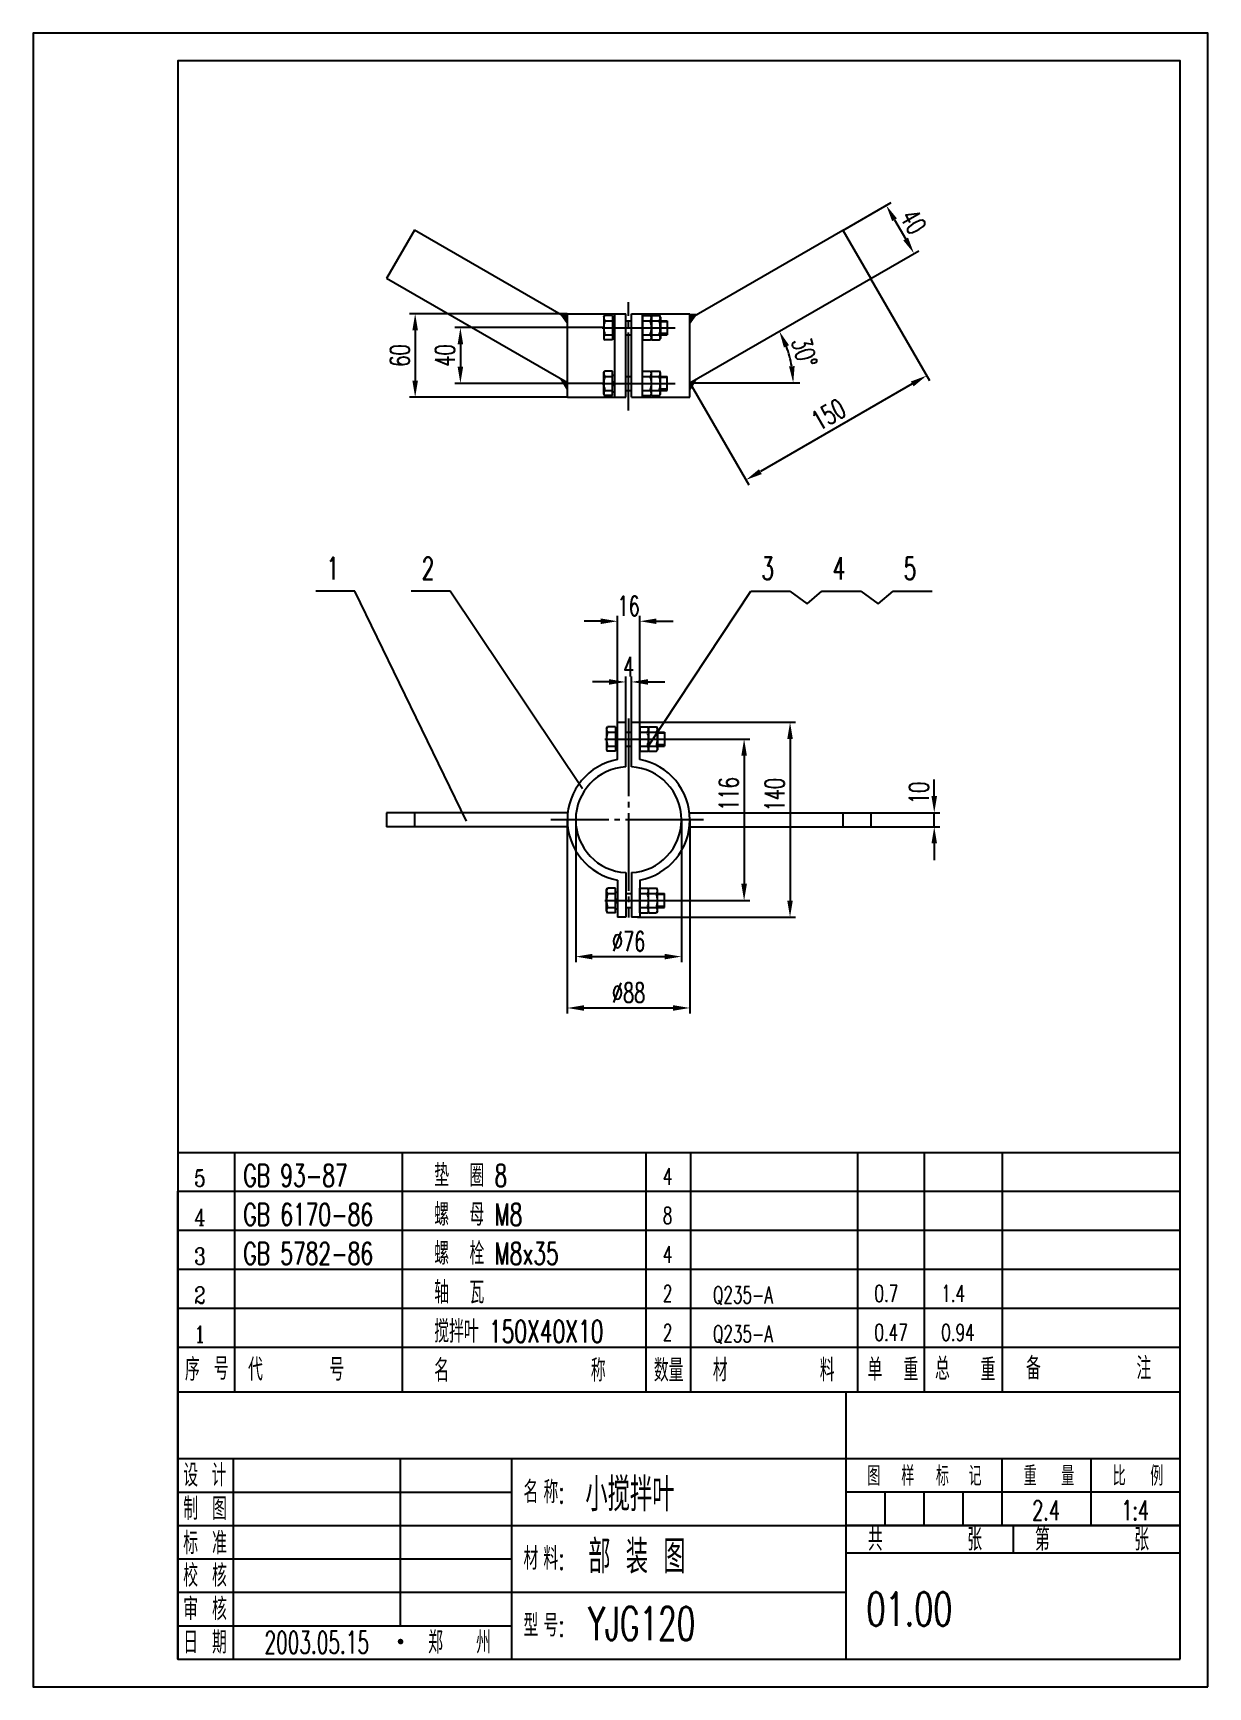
# Model space of a CAD drawing. Extents: x 0 to 844, y 0 to 1188.
import ezdxf
from ezdxf.enums import TextEntityAlignment as Align

# ---------------------------------------------------------------- set-up
doc = ezdxf.new("R2010")
doc.units = 0
doc.header["$LTSCALE"] = 4
doc.header["$MEASUREMENT"] = 0
doc.linetypes.add('C2', pattern=[17, 14, -1, 1, -1])
doc.layers.get('0').update_dxf_attribs({"linetype": 'CONTINUOUS'})
doc.layers.get('DEFPOINTS').update_dxf_attribs({"linetype": 'CONTINUOUS'})
for name, color, linetype in [('CENTER', 4, 'C2'), ('DIM', 3, 'CONTINUOUS'), ('TXT', 6, 'CONTINUOUS'), ('XH', 6, 'CONTINUOUS')]:
    doc.layers.add(name, color=color, linetype=linetype)
doc.styles.add('HZFSD', font='ROMANS', dxfattribs={"width": 0.6667, "bigfont": 'HZFSD'})
doc.styles.add('ROMANC', font='romanc', dxfattribs={"width": 0.67})
doc.dimstyles.get("Standard").update_dxf_attribs({"dimtxt": 0.18, "dimasz": 0.18, "dimexe": 0.18, "dimexo": 0.0625, "dimgap": 0.09, "dimtad": 0, "dimtih": 1, "dimtoh": 1, "dimdec": 4, "dimzin": 0, "dimdsep": 46, "dimtxsty": 'HZFSD', "dimcen": 0.09, "dimadec": 0, "dimazin": 0, "dimtfac": 1, "dimtdec": 4, "dimtofl": 0, "dimtmove": 2, "dimatfit": 3, "dimfxl": 0, "dimtolj": 1, "dimtzin": 0, "dimarcsym": 0})

# ---------------------------------------------------------------- blocks, each defined once
blk = doc.blocks.new('*D1')
at = {"color": 3, "linetype": 'ByBlock'}
for p, q in [((389.8, 622.9), (389.8, 520.6)), ((465.8, 622.9), (465.8, 520.6)), ((401.8, 524.6), (453.8, 524.6))]:
    blk.add_line(p, q, dxfattribs=at)
for points in [[(401.8, 526.6), (401.8, 522.6), (389.8, 524.6)], [(453.8, 526.6), (453.8, 522.6), (465.8, 524.6)]]:
    blk.add_solid(points, dxfattribs=at)
at = {"layer": 'DEFPOINTS', "color": 0, "linetype": 'ByBlock'}
for p in [(389.8, 622.9), (465.8, 622.9), (465.8, 524.6)]:
    blk.add_point(p, dxfattribs=at)
at = {"color": 6, "linetype": 'ByBlock', "insert": (427.8, 535.6), "char_height": 14, "attachment_point": 5, "style": 'HZFSD'}
blk.add_mtext('\\A1;∅76', dxfattribs=at)
blk = doc.blocks.new('*D2')
at = {"color": 3, "linetype": 'ByBlock'}
for p, q in [((532.7, 1053.5), (567.3, 1073.5)), ((569.8, 1061.1), (577.8, 1047.3)), ((552.7, 1018.9), (587.3, 1038.9))]:
    blk.add_line(p, q, dxfattribs=at)
for points in [[(571.5, 1062.1), (568.1, 1060.1), (563.8, 1071.5)], [(579.5, 1048.3), (576.1, 1046.3), (583.8, 1036.9)]]:
    blk.add_solid(points, dxfattribs=at)
at = {"layer": 'DEFPOINTS', "color": 0, "linetype": 'ByBlock'}
for p in [(532.7, 1053.5), (583.8, 1036.9), (552.7, 1018.9)]:
    blk.add_point(p, dxfattribs=at)
at = {"color": 6, "linetype": 'ByBlock', "insert": (583.3, 1059.7), "char_height": 14, "attachment_point": 5, "rotation": 300, "style": 'HZFSD'}
blk.add_mtext('\\A1;40', dxfattribs=at)
blk = doc.blocks.new('*D3')
at = {"color": 3, "linetype": 'ByBlock'}
for p, q in [((383.8, 986.4), (270.5, 986.4)), ((274.5, 974.4), (274.5, 938.4)), ((383.8, 926.4), (270.5, 926.4))]:
    blk.add_line(p, q, dxfattribs=at)
for points in [[(272.5, 974.4), (276.5, 974.4), (274.5, 986.4)], [(272.5, 938.4), (276.5, 938.4), (274.5, 926.4)]]:
    blk.add_solid(points, dxfattribs=at)
at = {"layer": 'DEFPOINTS', "color": 0, "linetype": 'ByBlock'}
for p in [(383.8, 986.4), (274.5, 926.4), (383.8, 926.4)]:
    blk.add_point(p, dxfattribs=at)
at = {"color": 6, "linetype": 'ByBlock', "insert": (263.5, 956.4), "char_height": 14, "attachment_point": 5, "rotation": 90, "style": 'HZFSD'}
blk.add_mtext('\\A1;60', dxfattribs=at)
blk = doc.blocks.new('*D4')
at = {"color": 3, "linetype": 'ByBlock'}
for p, q in [((348.3, 976.4), (241.4, 976.4)), ((245.4, 964.4), (245.4, 948.4)), ((348.3, 936.4), (241.4, 936.4))]:
    blk.add_line(p, q, dxfattribs=at)
for points in [[(243.4, 964.4), (247.4, 964.4), (245.4, 976.4)], [(243.4, 948.4), (247.4, 948.4), (245.4, 936.4)]]:
    blk.add_solid(points, dxfattribs=at)
at = {"layer": 'DEFPOINTS', "color": 0, "linetype": 'ByBlock'}
for p in [(348.3, 976.4), (245.4, 936.4), (348.3, 936.4)]:
    blk.add_point(p, dxfattribs=at)
at = {"color": 6, "linetype": 'ByBlock', "insert": (234.4, 956.4), "char_height": 14, "attachment_point": 5, "rotation": 90, "style": 'HZFSD'}
blk.add_mtext('\\A1;40', dxfattribs=at)
blk = doc.blocks.new('*D5')
at = {"color": 3, "linetype": 'ByBlock'}
for p, q in [((445.6, 680.9), (514.8, 680.9)), ((510.8, 668.9), (510.8, 576.9)), ((443.5, 564.9), (514.8, 564.9))]:
    blk.add_line(p, q, dxfattribs=at)
for points in [[(508.8, 668.9), (512.8, 668.9), (510.8, 680.9)], [(508.8, 576.9), (512.8, 576.9), (510.8, 564.9)]]:
    blk.add_solid(points, dxfattribs=at)
at = {"layer": 'DEFPOINTS', "color": 0, "linetype": 'ByBlock'}
for p in [(445.6, 680.9), (443.5, 564.9), (510.8, 564.9)]:
    blk.add_point(p, dxfattribs=at)
at = {"color": 6, "linetype": 'ByBlock', "insert": (499.8, 641.4), "char_height": 14, "attachment_point": 5, "rotation": 90, "style": 'HZFSD'}
blk.add_mtext('\\A1;116', dxfattribs=at)
blk = doc.blocks.new('*D6')
at = {"color": 3, "linetype": 'ByBlock'}
for p, q in [((434.2, 692.9), (547.8, 692.9)), ((543.8, 680.9), (543.8, 564.9)), ((434.2, 552.9), (547.8, 552.9))]:
    blk.add_line(p, q, dxfattribs=at)
for points in [[(541.8, 680.9), (545.8, 680.9), (543.8, 692.9)], [(541.8, 564.9), (545.8, 564.9), (543.8, 552.9)]]:
    blk.add_solid(points, dxfattribs=at)
at = {"layer": 'DEFPOINTS', "color": 0, "linetype": 'ByBlock'}
for p in [(434.2, 692.9), (434.2, 552.9), (543.8, 552.9)]:
    blk.add_point(p, dxfattribs=at)
at = {"color": 6, "linetype": 'ByBlock', "insert": (532.8, 640.9), "char_height": 14, "attachment_point": 5, "rotation": 90, "style": 'HZFSD'}
blk.add_mtext('\\A1;140', dxfattribs=at)
blk = doc.blocks.new('*D7')
at = {"color": 3, "linetype": 'ByBlock'}
for p, q in [((647.4, 639.9), (647.4, 651.9)), ((601.7, 627.9), (651.4, 627.9)), ((601.7, 617.9), (651.4, 617.9)), ((647.4, 617.9), (647.4, 627.9)), ((647.4, 605.9), (647.4, 593.9))]:
    blk.add_line(p, q, dxfattribs=at)
for points in [[(645.4, 639.9), (649.4, 639.9), (647.4, 627.9)], [(645.4, 605.9), (649.4, 605.9), (647.4, 617.9)]]:
    blk.add_solid(points, dxfattribs=at)
at = {"layer": 'DEFPOINTS', "color": 0, "linetype": 'ByBlock'}
for p in [(601.7, 627.9), (601.7, 617.9), (647.4, 627.9)]:
    blk.add_point(p, dxfattribs=at)
at = {"color": 6, "linetype": 'ByBlock', "insert": (636.4, 642.2), "char_height": 14, "attachment_point": 5, "rotation": 90, "style": 'HZFSD'}
blk.add_mtext('\\A1;10', dxfattribs=at)
blk = doc.blocks.new('*D8')
at = {"color": 3, "linetype": 'ByBlock'}
blk.add_arc((471.8, 936.7), 74.2, 9.2711, 20.7289, dxfattribs=at)
for points in [[(539.4, 962.1), (543.1, 963.8), (536.1, 973.8)], [(547.1, 948.8), (543.1, 948.5), (546.1, 936.7)]]:
    blk.add_solid(points, dxfattribs=at)
at = {"layer": 'DEFPOINTS', "color": 0, "linetype": 'ByBlock'}
for p in [(594.2, 1007.4), (544.9, 949.6), (471.8, 936.7), (471.8, 936.7), (569.1, 936.7)]:
    blk.add_point(p, dxfattribs=at)
at = {"color": 6, "linetype": 'ByBlock', "insert": (554.2, 958.7), "char_height": 14, "attachment_point": 5, "rotation": 285, "style": 'HZFSD'}
blk.add_mtext('\\A1;30°', dxfattribs=at)
blk = doc.blocks.new('*D9')
at = {"color": 3, "linetype": 'ByBlock'}
for p, q in [((601.7, 1011.7), (644, 938.5)), ((471.8, 936.7), (514.1, 863.5)), ((631.6, 936), (522.5, 873))]:
    blk.add_line(p, q, dxfattribs=at)
for points in [[(630.6, 937.7), (632.6, 934.2), (642, 942)], [(521.5, 874.7), (523.5, 871.2), (512.1, 867)]]:
    blk.add_solid(points, dxfattribs=at)
at = {"layer": 'DEFPOINTS', "color": 0, "linetype": 'ByBlock'}
for p in [(601.7, 1011.7), (471.8, 936.7), (512.1, 867)]:
    blk.add_point(p, dxfattribs=at)
at = {"color": 6, "linetype": 'ByBlock', "insert": (571.5, 914), "char_height": 14, "attachment_point": 5, "rotation": 30, "style": 'HZFSD'}
blk.add_mtext('\\A1;150', dxfattribs=at)
blk = doc.blocks.new('*D10')
at = {"color": 3, "linetype": 'ByBlock'}
for p, q in [((425.8, 692.9), (425.8, 725.9)), ((429.8, 692.9), (429.8, 725.9)), ((413.8, 721.9), (401.8, 721.9)), ((441.8, 721.9), (453.8, 721.9))]:
    blk.add_line(p, q, dxfattribs=at)
for points in [[(413.8, 723.9), (413.8, 719.9), (425.8, 721.9)], [(441.8, 723.9), (441.8, 719.9), (429.8, 721.9)]]:
    blk.add_solid(points, dxfattribs=at)
at = {"layer": 'DEFPOINTS', "color": 0, "linetype": 'ByBlock'}
for p in [(429.8, 721.9), (425.8, 692.9), (429.8, 692.9)]:
    blk.add_point(p, dxfattribs=at)
at = {"color": 6, "linetype": 'ByBlock', "insert": (427.8, 732.9), "char_height": 14, "attachment_point": 5, "style": 'HZFSD'}
blk.add_mtext('\\A1;4', dxfattribs=at)
blk = doc.blocks.new('*D11')
at = {"color": 3, "linetype": 'ByBlock'}
for p, q in [((407.8, 765.5), (395.8, 765.5)), ((419.8, 692.9), (419.8, 769.5)), ((435.8, 692.9), (435.8, 769.5)), ((447.8, 765.5), (459.8, 765.5))]:
    blk.add_line(p, q, dxfattribs=at)
for points in [[(407.8, 767.5), (407.8, 763.5), (419.8, 765.5)], [(447.8, 767.5), (447.8, 763.5), (435.8, 765.5)]]:
    blk.add_solid(points, dxfattribs=at)
at = {"layer": 'DEFPOINTS', "color": 0, "linetype": 'ByBlock'}
for p in [(435.8, 765.5), (419.8, 692.9), (435.8, 692.9)]:
    blk.add_point(p, dxfattribs=at)
at = {"color": 6, "linetype": 'ByBlock', "insert": (427.8, 776.5), "char_height": 14, "attachment_point": 5, "style": 'HZFSD'}
blk.add_mtext('\\A1;16', dxfattribs=at)
blk = doc.blocks.new('*D12')
at = {"color": 3, "linetype": 'ByBlock'}
for p, q in [((383.8, 622.9), (383.8, 483.7)), ((471.8, 622.9), (471.8, 483.7)), ((395.8, 487.7), (459.8, 487.7))]:
    blk.add_line(p, q, dxfattribs=at)
for points in [[(395.8, 489.7), (395.8, 485.7), (383.8, 487.7)], [(459.8, 489.7), (459.8, 485.7), (471.8, 487.7)]]:
    blk.add_solid(points, dxfattribs=at)
at = {"layer": 'DEFPOINTS', "color": 0, "linetype": 'ByBlock'}
for p in [(383.8, 622.9), (471.8, 622.9), (471.8, 487.7)]:
    blk.add_point(p, dxfattribs=at)
at = {"color": 6, "linetype": 'ByBlock', "insert": (427.8, 498.7), "char_height": 14, "attachment_point": 5, "style": 'HZFSD'}
blk.add_mtext('\\A1;∅88', dxfattribs=at)

msp = doc.modelspace()

# ---------------------------------------------------------------- linework, layer by layer
for p, q in [((273.91, 1046.32), (253.91, 1011.68)), ((383.82, 982.87), (273.91, 1046.32)), ((471.82, 982.87), (581.72, 1046.32)), ((581.72, 1046.32), (601.72, 1011.68)), ((383.82, 936.68), (253.91, 1011.68)), ((471.82, 936.68), (601.72, 1011.68)), ((383.82, 986.35), (425.82, 986.35)), ((383.82, 926.35), (383.82, 986.35)), ((417.82, 926.35), (417.82, 986.35)), ((425.82, 926.35), (425.82, 986.35)), ((429.82, 926.35), (429.82, 986.35)), ((429.82, 986.35), (471.82, 986.35)), ((437.82, 926.35), (437.82, 986.35)), ((471.82, 926.35), (471.82, 986.35)), ((409.92, 984.04), (410.57, 985.15)), ((409.92, 984.04), (409.92, 968.67)), ((416.32, 985.15), (410.57, 985.15)), ((410.78, 981.35), (416.32, 981.35)), ((416.32, 985.15), (416.32, 967.55)), ((416.32, 982.35), (417.82, 982.35)), ((416.32, 976.35), (417.82, 978.24)), ((416.32, 974.85), (417.82, 976.74)), ((425.82, 981.35), (429.82, 981.35)), ((437.82, 985.15), (443.57, 985.15)), ((437.82, 985.15), (437.82, 967.55)), ((437.82, 981.35), (443.36, 981.35)), ((444.22, 984.04), (443.57, 985.15)), ((444.22, 985.15), (444.22, 967.55)), ((444.22, 985.15), (449.97, 985.15)), ((444.22, 984.04), (444.22, 968.67)), ((444.22, 981.35), (449.76, 981.35)), ((450.62, 984.04), (449.97, 985.15)), ((450.62, 984.04), (450.62, 968.67)), ((450.62, 981.35), (455.53, 981.35)), ((455.53, 981.35), (455.53, 971.35)), ((409.92, 968.67), (410.56, 967.55)), ((416.32, 967.55), (410.56, 967.55)), ((410.78, 971.35), (416.32, 971.35)), ((416.32, 970.35), (417.82, 970.35)), ((425.82, 971.35), (429.82, 971.35)), ((437.82, 971.35), (443.36, 971.35)), ((437.82, 967.55), (443.58, 967.55)), ((444.22, 968.67), (443.58, 967.55)), ((444.22, 971.35), (449.76, 971.35)), ((444.22, 967.55), (449.98, 967.55)), ((450.62, 968.67), (449.98, 967.55)), ((450.62, 971.35), (455.53, 971.35)), ((409.92, 944.04), (410.56, 945.15)), ((409.92, 928.66), (409.92, 944.04)), ((416.32, 945.15), (410.56, 945.15)), ((410.78, 941.35), (416.32, 941.35)), ((416.32, 927.55), (416.32, 945.15)), ((416.32, 942.35), (417.82, 942.35)), ((425.82, 941.35), (429.82, 941.35)), ((437.82, 927.55), (437.82, 945.15)), ((437.82, 945.15), (443.58, 945.15)), ((437.82, 941.35), (443.36, 941.35)), ((444.22, 944.04), (443.58, 945.15)), ((444.22, 927.55), (444.22, 945.15)), ((444.22, 945.15), (449.98, 945.15)), ((444.22, 928.66), (444.22, 944.04)), ((444.22, 941.35), (449.76, 941.35)), ((450.62, 944.04), (449.98, 945.15)), ((450.62, 928.66), (450.62, 944.04)), ((450.62, 941.35), (455.53, 941.35)), ((455.53, 931.35), (455.53, 941.35)), ((409.92, 928.66), (410.57, 927.55)), ((416.32, 927.55), (410.57, 927.55)), ((410.78, 931.35), (416.32, 931.35)), ((416.32, 937.85), (417.82, 935.96)), ((416.32, 936.35), (417.82, 934.46)), ((416.32, 930.35), (417.82, 930.35)), ((425.82, 931.35), (429.82, 931.35)), ((437.82, 931.35), (443.36, 931.35)), ((437.82, 927.55), (443.57, 927.55)), ((444.22, 928.66), (443.57, 927.55)), ((444.22, 931.35), (449.76, 931.35)), ((444.22, 927.55), (449.97, 927.55)), ((450.62, 928.66), (449.97, 927.55)), ((450.62, 931.35), (455.53, 931.35)), ((383.82, 926.35), (425.82, 926.35)), ((429.82, 926.35), (471.82, 926.35)), ((411.92, 688.57), (412.57, 689.68)), ((418.32, 689.68), (412.57, 689.68)), ((418.32, 689.68), (418.32, 672.08)), ((425.82, 692.88), (419.82, 692.88)), ((419.82, 666.15), (419.82, 692.88)), ((425.82, 660.83), (425.82, 692.88)), ((429.82, 660.83), (429.82, 692.88)), ((435.82, 692.88), (429.82, 692.88)), ((435.82, 666.15), (435.82, 692.88)), ((435.82, 689.68), (435.82, 672.08)), ((435.82, 689.68), (441.57, 689.68)), ((442.22, 688.57), (441.57, 689.68)), ((442.22, 689.68), (447.97, 689.68)), ((442.22, 689.68), (442.22, 672.08)), ((448.62, 688.57), (447.97, 689.68)), ((411.92, 688.57), (411.92, 673.2)), ((412.78, 685.88), (418.32, 685.88)), ((418.32, 686.88), (419.82, 686.88)), ((418.32, 680.88), (419.82, 682.77)), ((418.32, 679.38), (419.82, 681.27)), ((425.82, 685.88), (429.82, 685.88)), ((435.82, 685.88), (441.36, 685.88)), ((442.22, 688.57), (442.22, 673.2)), ((442.22, 685.88), (447.76, 685.88)), ((448.62, 688.57), (448.62, 673.2)), ((448.62, 685.88), (453.53, 685.88)), ((453.53, 685.88), (453.53, 675.88)), ((411.92, 673.2), (412.56, 672.08)), ((418.32, 672.08), (412.56, 672.08)), ((412.78, 675.88), (418.32, 675.88)), ((418.32, 674.88), (419.82, 674.88)), ((425.82, 675.88), (429.82, 675.88)), ((435.82, 675.88), (441.36, 675.88)), ((435.82, 672.08), (441.58, 672.08)), ((442.22, 673.2), (441.58, 672.08)), ((442.22, 675.88), (447.76, 675.88)), ((442.22, 672.08), (447.98, 672.08)), ((448.62, 673.2), (447.98, 672.08)), ((448.62, 675.88), (453.53, 675.88)), ((253.91, 627.88), (253.91, 617.88)), ((384.1, 627.88), (253.91, 627.88)), ((384.1, 617.88), (253.91, 617.88)), ((273.91, 627.88), (273.91, 617.88)), ((471.53, 627.88), (601.72, 627.88)), ((471.53, 617.88), (601.72, 617.88)), ((581.72, 627.88), (581.72, 617.88)), ((601.72, 627.88), (601.72, 617.88)), ((425.82, 584.93), (425.82, 552.88)), ((429.82, 584.93), (429.82, 552.88)), ((411.92, 572.57), (412.56, 573.68)), ((411.92, 557.19), (411.92, 572.57)), ((418.32, 573.68), (412.56, 573.68)), ((418.32, 556.08), (418.32, 573.68)), ((418.32, 570.88), (419.82, 570.88)), ((419.82, 579.61), (419.82, 552.88)), ((435.82, 579.61), (435.82, 552.88)), ((435.82, 556.08), (435.82, 573.68)), ((435.82, 573.68), (441.58, 573.68)), ((442.22, 572.57), (441.58, 573.68)), ((442.22, 573.68), (447.98, 573.68)), ((442.22, 556.08), (442.22, 573.68)), ((442.22, 557.19), (442.22, 572.57)), ((448.62, 572.57), (447.98, 573.68)), ((448.62, 557.19), (448.62, 572.57)), ((412.78, 569.88), (418.32, 569.88)), ((412.78, 559.88), (418.32, 559.88)), ((418.32, 566.38), (419.82, 564.49)), ((418.32, 564.88), (419.82, 562.99)), ((418.32, 558.88), (419.82, 558.88)), ((425.82, 569.88), (429.82, 569.88)), ((425.82, 559.88), (429.82, 559.88)), ((435.82, 569.88), (441.36, 569.88)), ((435.82, 559.88), (441.36, 559.88)), ((442.22, 569.88), (447.76, 569.88)), ((442.22, 559.88), (447.76, 559.88)), ((448.62, 569.88), (453.53, 569.88)), ((448.62, 559.88), (453.53, 559.88)), ((453.53, 559.88), (453.53, 569.88)), ((411.92, 557.19), (412.57, 556.08)), ((418.32, 556.08), (412.57, 556.08)), ((425.82, 552.88), (419.82, 552.88)), ((435.82, 552.88), (429.82, 552.88)), ((435.82, 556.08), (441.57, 556.08)), ((442.22, 557.19), (441.57, 556.08)), ((442.22, 556.08), (447.97, 556.08)), ((448.62, 557.19), (447.97, 556.08)), ((104, 20), (104, 356)), ((104, 244), (824, 244)), ((104, 212), (824, 212)), ((104, 212), (824, 212))]:
    msp.add_line(p, q)
at = {"color": 3}
for p, q in [((824, 140), (584, 140)), ((824, 116), (584, 116)), ((824, 96), (584, 96))]:
    msp.add_line(p, q, dxfattribs=at)
msp.add_lwpolyline([(824, 20), (824, 1168), (104, 1168), (104, 20)], close=True)
for centre, radius, start, end in [((412.6, 983.32), 2.68, 136.82304, 227.18623), ((424.92, 976.35), 15, 160.52878, 199.47122), ((441.54, 983.32), 2.68, 312.81377, 43.17696), ((429.22, 976.35), 15, 340.52878, 19.47122), ((447.94, 983.32), 2.68, 312.81377, 43.17696), ((435.62, 976.35), 15, 340.52878, 19.47122), ((412.6, 969.39), 2.68, 132.81377, 223.17696), ((441.54, 969.39), 2.68, 316.82304, 47.18623), ((447.94, 969.39), 2.68, 316.82304, 47.18623), ((412.6, 943.32), 2.68, 136.82304, 227.18623), ((424.92, 936.35), 15, 160.52878, 199.47122), ((441.54, 943.32), 2.68, 312.81377, 43.17696), ((429.22, 936.35), 15, 340.52878, 19.47122), ((447.94, 943.32), 2.68, 312.81377, 43.17696), ((435.62, 936.35), 15, 340.52878, 19.47122), ((412.6, 929.39), 2.68, 132.81377, 223.17696), ((441.54, 929.39), 2.68, 316.82304, 47.18623), ((447.94, 929.39), 2.68, 316.82304, 47.18623), ((414.6, 687.85), 2.68, 136.82304, 227.18623), ((439.54, 687.85), 2.68, 312.81377, 43.17696), ((445.94, 687.85), 2.68, 312.81377, 43.17696), ((426.92, 680.88), 15, 160.52878, 199.47122), ((427.22, 680.88), 15, 340.52878, 19.47122), ((433.62, 680.88), 15, 340.52878, 19.47122), ((427.82, 622.88), 44, 100.47568, 259.52432), ((414.6, 673.91), 2.68, 132.81377, 223.17696), ((427.82, 622.88), 44, 280.47568, 79.52432), ((439.54, 673.91), 2.68, 316.82304, 47.18623), ((445.94, 673.91), 2.68, 316.82304, 47.18623), ((427.82, 622.88), 38, 93.01696, 266.98304), ((427.82, 622.88), 38, 273.01696, 86.98304), ((414.6, 571.85), 2.68, 136.82304, 227.18623), ((439.54, 571.85), 2.68, 312.81377, 43.17696), ((445.94, 571.85), 2.68, 312.81377, 43.17696), ((426.92, 564.88), 15, 160.52878, 199.47122), ((414.6, 557.91), 2.68, 132.81377, 223.17696), ((427.22, 564.88), 15, 340.52878, 19.47122), ((439.54, 557.91), 2.68, 316.82304, 47.18623), ((433.62, 564.88), 15, 340.52878, 19.47122), ((445.94, 557.91), 2.68, 316.82304, 47.18623)]:
    msp.add_arc(centre, radius, start, end)
at = {"layer": 'CENTER'}
for p, q in [((427.82, 916.95), (427.82, 994.59)), ((408.74, 976.35), (461.2, 976.35)), ((408.74, 936.35), (461.2, 936.35)), ((427.82, 695.74), (427.82, 552.78)), ((410.74, 680.88), (448.1, 680.88)), ((481.59, 622.88), (371.95, 622.88)), ((410.74, 564.88), (448.1, 564.88))]:
    msp.add_line(p, q, dxfattribs=at)
at = {"layer": 'DIM'}
for p, q in [((471.82, 936.68), (550.76, 936.68)), ((584, 20), (584, 212)), ((104, 164), (824, 164)), ((144, 20), (144, 164)), ((264, 44), (264, 164)), ((344, 20), (344, 164)), ((104, 140), (344, 140)), ((104, 116), (824, 116)), ((104, 92), (344, 92)), ((104, 68), (584, 68)), ((104, 44), (344, 44))]:
    msp.add_line(p, q, dxfattribs=at)
for points in [[(383.82, 978.54), (383.82, 986.35), (378.13, 986.42)], [(471.82, 978.54), (471.82, 986.35), (477.51, 986.42)], [(383.82, 930.68), (383.82, 936.68), (378.24, 939.9)], [(471.82, 930.68), (471.82, 936.68), (477.4, 939.9)]]:
    msp.add_solid(points, dxfattribs=at)
at = {"layer": 'TXT'}
for p, q in [((455.53, 980.6), (450.62, 980.6)), ((455.53, 972.1), (450.62, 972.1)), ((455.53, 940.6), (450.62, 940.6)), ((455.53, 932.1), (450.62, 932.1)), ((453.53, 685.13), (448.62, 685.13)), ((453.53, 676.63), (448.62, 676.63)), ((453.53, 569.13), (448.62, 569.13)), ((453.53, 560.63), (448.62, 560.63))]:
    msp.add_line(p, q, dxfattribs=at)
at = {"layer": 'TXT', "color": 3}
for p, q in [((104, 384), (824, 384)), ((145.03, 212), (145.03, 384)), ((265.43, 212), (265.43, 384)), ((440.43, 212), (440.43, 384)), ((472.43, 212), (472.43, 384)), ((592.43, 212), (592.43, 384)), ((640.43, 212), (640.43, 384)), ((696.43, 212), (696.43, 384)), ((104, 356), (824, 356)), ((104, 328), (824, 328)), ((104, 300), (824, 300)), ((104, 272), (824, 272)), ((104, 244), (824, 244)), ((696, 164), (696, 116)), ((760, 164), (760, 116)), ((612, 140), (612, 116)), ((640, 140), (640, 116)), ((668, 140), (668, 116)), ((704, 116), (704, 96)), ((824, 20), (824, 40.68)), ((799.41, 20), (824, 20))]:
    msp.add_line(p, q, dxfattribs=at)
at = {"layer": 'TXT'}
msp.add_lwpolyline([(844, 0), (844, 1188), (0, 1188), (0, 0)], close=True, dxfattribs=at)
at = {"layer": 'TXT', "const_width": 2}
msp.add_lwpolyline([(263, 32.58, 1), (265, 32.58, 1)], format="xyb", close=True, dxfattribs=at)
at = {"layer": 'XH'}
for p, q in [((231.12, 787.06), (203.12, 787.06)), ((311.31, 621.78), (231.12, 787.06)), ((299.53, 787.06), (271.53, 787.06)), ((394.74, 645.07), (299.53, 787.06)), ((442.12, 675.9), (515.58, 787.06)), ((515.58, 787.06), (543.58, 787.06)), ((543.58, 787.06), (556.01, 777.93)), ((556.01, 777.93), (566.71, 787.06)), ((566.71, 787.06), (594.71, 787.06)), ((594.71, 787.06), (607.14, 777.93)), ((607.14, 777.93), (617.84, 787.06)), ((617.84, 787.06), (645.84, 787.06))]:
    msp.add_line(p, q, dxfattribs=at)

# ---------------------------------------------------------------- texts
at = {"layer": 'TXT'}
for s, height, style, width, p in [(' 5', 12, 'ROMANC', 0.8, (109.18, 359.35)), ('GB 93-87', 16, 'HZFSD', 0.6667, (151.04, 359.35)), ('垫  圈 8', 16, 'HZFSD', 0.6667, (288.19, 359.35)), ('4', 12, 'ROMANC', 0.6667, (452.41, 360.64)), ('GB 6170-86', 16, 'HZFSD', 0.6667, (151.04, 331.35)), ('螺  母 M8', 16, 'HZFSD', 0.6667, (288.19, 331.35)), ('8', 12, 'ROMANC', 0.6667, (452.41, 332.64)), (' 4', 12, 'ROMANC', 0.8, (109.18, 331.35)), ('螺  栓 M8x35', 16, 'HZFSD', 0.6667, (288.19, 303.35)), (' 3', 12, 'ROMANC', 0.8, (109.18, 303.35)), ('GB 5782-86', 16, 'HZFSD', 0.6667, (151.04, 303.35)), ('4', 12, 'ROMANC', 0.6667, (452.41, 304.64)), (' 2', 12, 'ROMANC', 0.8, (109.18, 275.35)), ('轴  瓦', 16, 'HZFSD', 0.6667, (288.19, 275.35)), ('2', 12, 'ROMANC', 0.6667, (452.41, 276.64)), ('Q235-A', 12, 'ROMANC', 0.6667, (488.39, 275.54)), ('0.7', 12, 'ROMANC', 0.6667, (604.41, 276.64)), ('1.4', 12, 'ROMANC', 0.6667, (652.41, 276.64)), ('搅拌叶 150X40X10', 16, 'HZFSD', 0.6667, (288.19, 247.35)), (' 1', 12, 'ROMANC', 0.8, (109.18, 247.35)), ('2', 12, 'ROMANC', 0.6667, (452.41, 248.64)), ('Q235-A', 12, 'ROMANC', 0.6667, (488.39, 247.54)), ('0.47', 12, 'ROMANC', 0.6667, (604.41, 248.64)), ('0.94', 12, 'ROMANC', 0.6667, (652.41, 248.64)), ('序', 16, 'HZFSD', 0.6667, (109.15, 220)), ('总', 16, 'HZFSD', 0.6667, (647.94, 220.52)), ('备', 16, 'HZFSD', 0.6667, (713.3, 220.85)), ('注', 16, 'HZFSD', 0.6667, (792.66, 220.85)), ('号', 16, 'HZFSD', 0.6667, (129.88, 220.64)), ('代      号', 16, 'HZFSD', 0.6667, (154.45, 220)), ('名', 16, 'HZFSD', 0.6667, (288.19, 219.35)), ('称', 16, 'HZFSD', 0.6667, (400.69, 219.35)), ('数量', 16, 'HZFSD', 0.6667, (445.94, 219.35)), ('材', 16, 'HZFSD', 0.6667, (488.39, 219.54)), ('料', 16, 'HZFSD', 0.6667, (565.18, 219.54)), ('单', 16, 'HZFSD', 0.6667, (599.4, 219.89)), ('重', 16, 'HZFSD', 0.6667, (625.24, 219.89)), ('重', 16, 'HZFSD', 0.6667, (680.68, 219.89)), ('设', 16, 'HZFSD', 0.6667, (107.88, 144)), ('计', 16, 'HZFSD', 0.6667, (128.22, 144)), ('图', 14, 'HZFSD', 0.6667, (599.31, 144.53)), ('样', 14, 'HZFSD', 0.6667, (623.72, 144.53)), ('标', 14, 'HZFSD', 0.6667, (648.59, 144.53)), ('记', 14, 'HZFSD', 0.6667, (672.06, 144.53)), ('重', 14, 'HZFSD', 0.6667, (711.6, 144.53)), ('量', 14, 'HZFSD', 0.6667, (738.58, 144.53)), ('比', 14, 'HZFSD', 0.6667, (775.6, 144.53)), ('例', 14, 'HZFSD', 0.6667, (802.58, 144.53)), ('名', 16, 'HZFSD', 0.6667, (352.32, 131.98)), ('称:', 16, 'HZFSD', 0.6667, (366.66, 131.98)), ('小搅拌叶', 24, 'HZFSD', 0.6667, (396.75, 126.25)), ('制', 16, 'HZFSD', 0.6667, (107.88, 119.98)), ('图', 16, 'HZFSD', 0.6667, (128.55, 119.98)), ('标', 16, 'HZFSD', 0.6667, (107.88, 95.31)), ('准', 16, 'HZFSD', 0.6667, (128.55, 95.31)), ('部 装 图', 24, 'HZFSD', 0.6667, (398.84, 81.52)), ('共', 16, 'HZFSD', 0.6667, (599.75, 97.87)), ('张', 16, 'HZFSD', 0.6667, (671.08, 97.87)), ('第', 16, 'HZFSD', 0.6667, (719.75, 97.87)), ('张', 16, 'HZFSD', 0.6667, (791.08, 97.87)), ('材', 16, 'HZFSD', 0.6667, (352.32, 84.23)), ('料:', 16, 'HZFSD', 0.6667, (366.66, 84.23)), ('校', 16, 'HZFSD', 0.6667, (107.88, 71.95)), ('核', 16, 'HZFSD', 0.6667, (128.55, 71.95)), ('审', 16, 'HZFSD', 0.6667, (107.88, 47.95)), ('核', 16, 'HZFSD', 0.6667, (128.55, 47.95)), ('01.00', 24, 'HZFSD', 0.6667, (598.7, 43.95)), ('型', 16, 'HZFSD', 0.6667, (352.32, 36.23)), ('号:', 16, 'HZFSD', 0.6667, (366.66, 36.23)), ('YJG120', 24, 'HZFSD', 0.65, (398.84, 33.52)), ('日', 16, 'HZFSD', 0.6667, (107.88, 23.95)), ('期', 16, 'HZFSD', 0.6667, (128.55, 23.95)), ('郑   州', 16, 'HZFSD', 0.6667, (283.77, 23.95))]:
    msp.add_text(s, height=height, dxfattribs=dict(at, style=style, width=width)).set_placement(p)
at = {"layer": 'TXT', "style": 'HZFSD'}
for s, height, width, p in [('2.4', 14, 0.6667, (727.73, 119.87)), ('1:4', 14, 0.6667, (791.73, 119.87)), ('2003.05.15', 16, 0.609, (203.79, 23.95))]:
    msp.add_text(s, height=height, dxfattribs=dict(at, width=width)).set_placement(p, align=Align.CENTER)
at = {"layer": 'XH', "style": 'HZFSD', "width": 0.6667}
for s, p in [('1', (215.33, 790.64)), ('2', (283.74, 790.64)), ('3', (527.79, 790.64)), ('4', (578.92, 790.64)), ('5', (630.05, 790.64))]:
    msp.add_text(s, height=16, dxfattribs=at).set_placement(p, align=Align.BOTTOM_CENTER)

# ---------------------------------------------------------------- dimensions: what is measured, and where the dimension line sits
dim = msp.add_angular_dim_2l(base=(544.93, 949.57), line1=((471.82, 936.68), (594.22, 1007.35)), line2=((471.82, 936.68), (569.09, 936.68)), dimstyle='Standard', override={"dimscale": 4, "dimtxt": 3.5, "dimasz": 3, "dimexe": 1, "dimexo": 0, "dimgap": 1, "dimtad": 1, "dimtih": 0, "dimtoh": 0, "dimdec": 1, "dimzin": 8, "dimcen": 0, "dimclrd": 3, "dimclre": 3, "dimclrt": 6, "dimadec": 1, "dimazin": 2, "dimtfac": 0.5143, "dimtdec": 1, "dimtix": 1, "dimtzin": 8})
dim.commit()
dim.dimension.update_dxf_attribs({"geometry": '*D8', "text_midpoint": (554.15, 958.74)})
at = {"layer": 'DIM'}
dim = msp.add_aligned_dim(p1=(581.72, 1046.32), p2=(601.72, 1011.68), distance=35.97, dimstyle='Standard', override={"dimscale": 4, "dimtxt": 3.5, "dimasz": 3, "dimexe": 1, "dimexo": 0, "dimgap": 1, "dimtad": 1, "dimtih": 0, "dimtoh": 0, "dimdec": 1, "dimzin": 8, "dimcen": 0, "dimclrd": 3, "dimclre": 3, "dimclrt": 6, "dimtfac": 0.5143, "dimtdec": 1, "dimtix": 1, "dimtzin": 8}, dxfattribs=at)
dim.commit()
dim.dimension.update_dxf_attribs({"geometry": '*D2', "text_midpoint": (652.4, 1064.04), "insert": (49.07, -7.22)})
dim = msp.add_aligned_dim(p1=(601.72, 1011.68), p2=(471.82, 936.68), distance=80.49, dimstyle='Standard', override={"dimscale": 4, "dimtxt": 3.5, "dimasz": 3, "dimexe": 1, "dimexo": 0, "dimgap": 1, "dimtad": 1, "dimtih": 0, "dimtoh": 0, "dimdec": 1, "dimzin": 8, "dimcen": 0, "dimclrd": 3, "dimclre": 3, "dimclrt": 6, "dimtfac": 0.5143, "dimtdec": 1, "dimtix": 1, "dimtzin": 8}, dxfattribs=at)
dim.commit()
dim.dimension.update_dxf_attribs({"geometry": '*D9', "text_midpoint": (571.52, 914)})
dim = msp.add_linear_dim(base=(274.55, 926.35), p1=(383.82, 986.35), p2=(383.82, 926.35), angle=90, dimstyle='Standard', override={"dimscale": 4, "dimtxt": 3.5, "dimasz": 3, "dimexe": 1, "dimexo": 0, "dimgap": 1, "dimtad": 1, "dimtih": 0, "dimtoh": 0, "dimdec": 1, "dimzin": 8, "dimcen": 0, "dimclrd": 3, "dimclre": 3, "dimclrt": 6, "dimtfac": 0.5143, "dimtdec": 1, "dimtix": 1, "dimtzin": 8}, dxfattribs=at)
dim.commit()
dim.dimension.update_dxf_attribs({"geometry": '*D3', "text_midpoint": (263.55, 956.35)})
dim = msp.add_linear_dim(base=(306.93, 936.35), p1=(409.92, 976.35), p2=(409.92, 936.35), angle=90, dimstyle='Standard', override={"dimscale": 4, "dimtxt": 3.5, "dimasz": 3, "dimexe": 1, "dimexo": 0, "dimgap": 1, "dimtad": 1, "dimtih": 0, "dimtoh": 0, "dimdec": 1, "dimzin": 8, "dimcen": 0, "dimclrd": 3, "dimclre": 3, "dimclrt": 6, "dimtfac": 0.5143, "dimtdec": 1, "dimtix": 1, "dimtzin": 8}, dxfattribs=at)
dim.commit()
dim.dimension.update_dxf_attribs({"geometry": '*D4', "text_midpoint": (295.93, 956.35), "insert": (61.57, 0)})
for base, p1, p2, picture, middle in [((435.82, 765.53), (419.82, 692.88), (435.82, 692.88), '*D11', (427.82, 776.53)), ((429.82, 721.87), (425.82, 692.88), (429.82, 692.88), '*D10', (427.82, 732.87))]:
    dim = msp.add_linear_dim(base=base, p1=p1, p2=p2, dimstyle='Standard', override={"dimscale": 4, "dimtxt": 3.5, "dimasz": 3, "dimexe": 1, "dimexo": 0, "dimgap": 1, "dimtad": 1, "dimtih": 0, "dimtoh": 0, "dimdec": 1, "dimzin": 8, "dimcen": 0, "dimclrd": 3, "dimclre": 3, "dimclrt": 6, "dimtfac": 0.5143, "dimtdec": 1, "dimtix": 1, "dimtzin": 8}, dxfattribs=at)
    dim.commit()
    dim.dimension.update_dxf_attribs({"geometry": picture, "text_midpoint": middle})
for base, p1, p2, picture, middle in [((543.77, 552.88), (434.2, 692.88), (434.2, 552.88), '*D6', (532.77, 640.91)), ((510.82, 564.88), (445.63, 680.88), (443.52, 564.88), '*D5', (499.82, 641.39)), ((647.37, 627.88), (601.72, 617.88), (601.72, 627.88), '*D7', (636.37, 642.19))]:
    dim = msp.add_linear_dim(base=base, p1=p1, p2=p2, angle=90, dimstyle='Standard', override={"dimscale": 4, "dimtxt": 3.5, "dimasz": 3, "dimexe": 1, "dimexo": 0, "dimgap": 1, "dimtad": 1, "dimtih": 0, "dimtoh": 0, "dimdec": 1, "dimzin": 8, "dimcen": 0, "dimclrd": 3, "dimclre": 3, "dimclrt": 6, "dimtfac": 0.5143, "dimtdec": 1, "dimtix": 1, "dimtzin": 8}, dxfattribs=at)
    dim.commit()
    dim.dimension.update_dxf_attribs({"geometry": picture, "text_midpoint": middle, "dimtype": 160})
for base, p1, p2, picture, middle in [((471.82, 487.68), (383.82, 622.88), (471.82, 622.88), '*D12', (427.82, 498.68)), ((465.82, 524.61), (389.82, 622.88), (465.82, 622.88), '*D1', (427.82, 535.61))]:
    dim = msp.add_linear_dim(base=base, p1=p1, p2=p2, text='%%C<>', dimstyle='Standard', override={"dimscale": 4, "dimtxt": 3.5, "dimasz": 3, "dimexe": 1, "dimexo": 0, "dimgap": 1, "dimtad": 1, "dimtih": 0, "dimtoh": 0, "dimdec": 1, "dimzin": 8, "dimcen": 0, "dimclrd": 3, "dimclre": 3, "dimclrt": 6, "dimtfac": 0.5143, "dimtdec": 1, "dimtix": 1, "dimtzin": 8}, dxfattribs=at)
    dim.commit()
    dim.dimension.update_dxf_attribs({"geometry": picture, "text_midpoint": middle})

doc.saveas('drawing.dxf')
